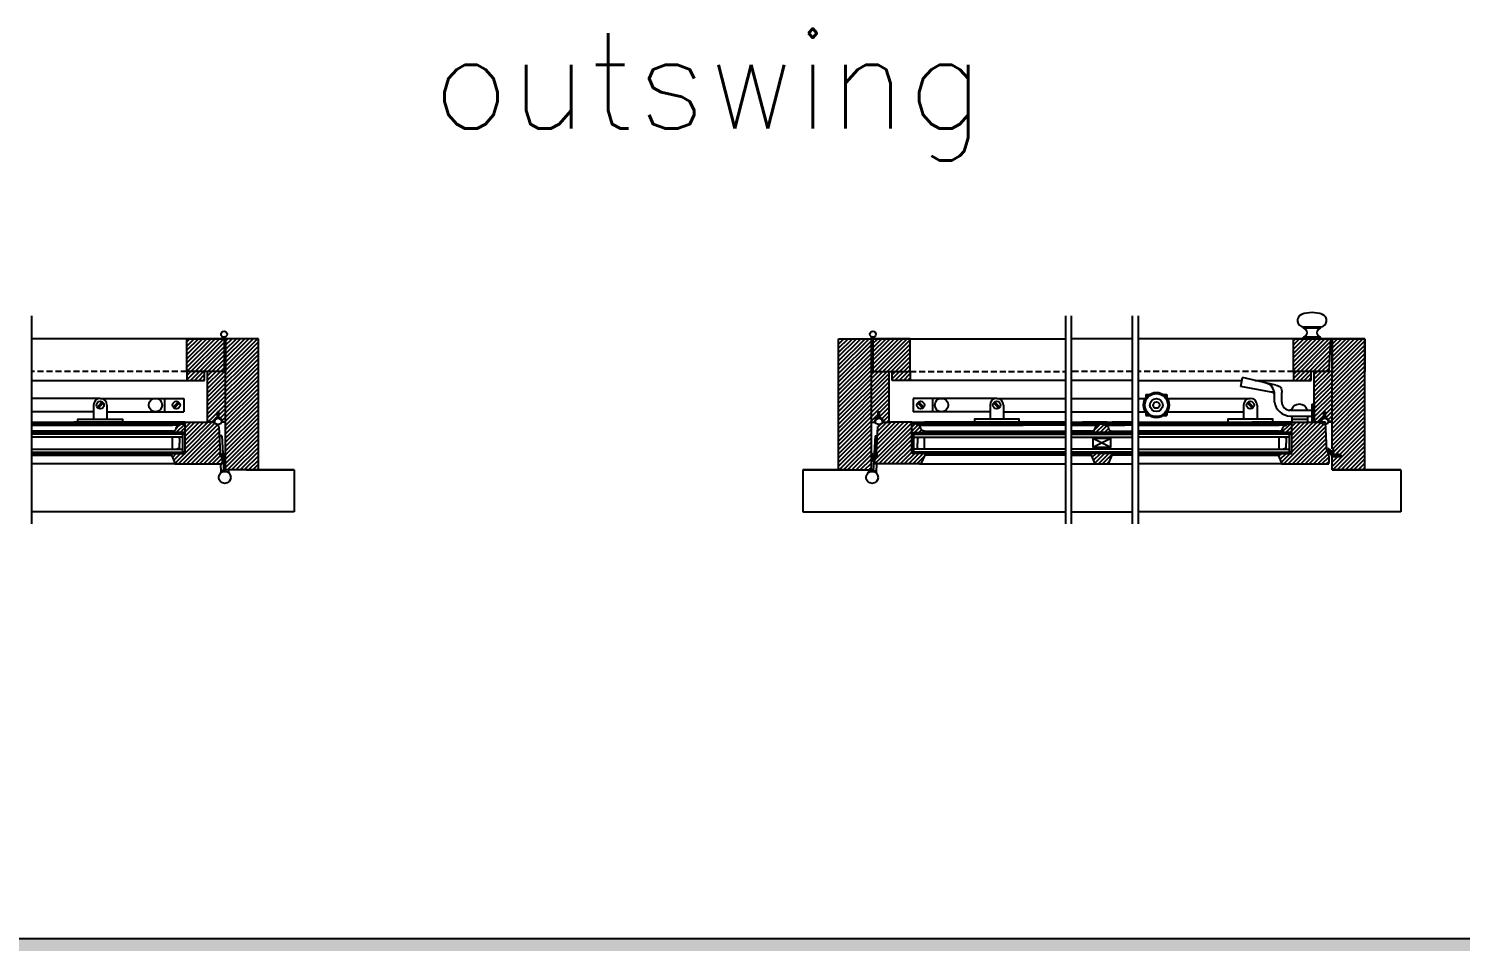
# Model space of a CAD drawing. Header units: inches. Extents: x 1985 to 11287, y 379 to 3234.
# Drawn here: x 8912.1 to 8972.1, y 1512.1 to 1550.6 of the extents above; entities that cross this region are included whole.
import ezdxf

# ---------------------------------------------------------------- set-up
doc = ezdxf.new("R2010")
doc.units = ezdxf.units.IN
doc.header["$MEASUREMENT"] = 0
doc.linetypes.add('HIDDEN', pattern=[0.375, 0.25, -0.125])
for name, color, linetype in [('detail 99', 30, 'CONTINUOUS'), ('glass 99', 6, 'CONTINUOUS'), ('glazing tape 99', 7, 'CONTINUOUS'), ('hardware 99', 94, 'CONTINUOUS'), ('hatch 99', 1, 'CONTINUOUS'), ('screen 99', 4, 'CONTINUOUS'), ('separation 99', 3, 'CONTINUOUS'), ('weatherstripping 99', 5, 'CONTINUOUS'), ('wood detail 99', 7, 'CONTINUOUS')]:
    doc.layers.add(name, color=color, linetype=linetype)
doc.styles.get("Standard").update_dxf_attribs({"font": 'txt.shx', "width": 0.8})
pattern_1 = [(45, (8568.73304, 1927.68147), (-0.088388348, 0.088388348), [])]

msp = doc.modelspace()

# ---------------------------------------------------------------- hatches: boundary and pattern name
at = {"layer": 'glazing tape 99'}
h = msp.add_hatch(color=256, dxfattribs=at)
h.paths.add_polyline_path([(8918.631905, 1533.710935), (8918.131905, 1533.710935), (8918.131905, 1533.648435), (8918.573869, 1533.648435), (8918.631905, 1533.648435)])
h.paths.add_polyline_path([(8918.605105, 1532.898435), (8918.573869, 1532.898435), (8918.105105, 1532.898435), (8918.105105, 1532.835935), (8918.605105, 1532.835935)])
h = msp.add_hatch(color=256, dxfattribs=at)
h.paths.add_polyline_path([(8949.641001, 1533.710935), (8949.141001, 1533.710935), (8949.141001, 1533.648435), (8949.199036, 1533.648435), (8949.641001, 1533.648435)])
h.paths.add_polyline_path([(8949.667801, 1532.898435), (8949.199036, 1532.898435), (8949.167801, 1532.898435), (8949.167801, 1532.835935), (8949.667801, 1532.835935)])
h = msp.add_hatch(color=256, dxfattribs=at)
h.paths.add_polyline_path([(8957.505814, 1533.710935), (8956.630814, 1533.710935), (8956.630814, 1533.648435), (8957.505814, 1533.648435)])
h.paths.add_polyline_path([(8957.505814, 1532.898435), (8956.630814, 1532.898435), (8956.630814, 1532.835935), (8957.505814, 1532.835935)])
h = msp.add_hatch(color=256, dxfattribs=at)
h.paths.add_polyline_path([(8964.995627, 1533.710935), (8964.495627, 1533.710935), (8964.495627, 1533.648435), (8964.937592, 1533.648435), (8964.995627, 1533.648435)])
h.paths.add_polyline_path([(8964.968827, 1532.898435), (8964.937592, 1532.898435), (8964.468827, 1532.898435), (8964.468827, 1532.835935), (8964.968827, 1532.835935)])
at = {"layer": 'hatch 99'}
h = msp.add_hatch(dxfattribs=at)
h.set_pattern_fill('ANSI31', color=256, style=0)
h.set_pattern_definition(pattern_1)
h.paths.add_polyline_path([(8921.731405, 1537.648435), (8920.356405, 1537.648435), (8920.356405, 1536.273435), (8920.356405, 1532.148435), (8921.731405, 1532.148435)])
h.paths.add_polyline_path([(8920.356405, 1536.273435), (8919.606405, 1536.273435), (8919.606405, 1534.148435), (8919.856405, 1534.148435, -0.365977382), (8920.012655, 1534.333313), (8920.012655, 1534.585935), (8920.075155, 1534.585935), (8920.075155, 1534.333313, -0.365977382), (8920.231405, 1534.148435), (8920.356405, 1534.148435)])
h.paths.add_polyline_path([(8920.088394, 1533.967458, 0.223314616), (8919.703395, 1534.148435), (8919.606405, 1534.148435), (8918.667619, 1534.148435), (8918.667619, 1532.835935), (8918.105105, 1532.835935), (8918.105105, 1532.773435), (8918.265819, 1532.398435), (8920.212719, 1532.398435, 0.035496617), (8920.229785, 1532.57824, 0.033177957), (8920.231164, 1532.623612), (8920.113327, 1532.80838, -0.35180203), (8920.115504, 1532.828297), (8920.127469, 1532.840263, -0.35110554), (8920.147353, 1532.842461)])
h.paths.add_polyline_path([(8918.667619, 1534.085935), (8918.444405, 1534.085935), (8918.444405, 1534.023435), (8918.431282, 1534.023435, 0.350781059), (8918.288155, 1533.898435, -0.375199902), (8918.131905, 1533.773435), (8918.131905, 1533.710935), (8918.667619, 1533.710935)], flags=17)
h = msp.add_hatch(dxfattribs=at)
h.set_pattern_fill('ANSI31', color=256, style=0)
h.set_pattern_definition(pattern_1)
h.paths.add_polyline_path([(8920.293905, 1537.648435), (8919.731405, 1537.648435), (8918.731405, 1537.648435), (8918.731405, 1536.273435), (8919.606405, 1536.273435), (8920.293905, 1536.273435)])
h.paths.add_polyline_path([(8919.481405, 1536.273435), (8918.731405, 1536.273435), (8918.731405, 1535.898435), (8919.481405, 1535.898435)])
h = msp.add_hatch(dxfattribs=at)
h.set_pattern_fill('ANSI31', color=256, style=0)
h.set_pattern_definition(pattern_1)
h.paths.add_polyline_path([(8947.416501, 1537.648435), (8946.041501, 1537.648435), (8946.041501, 1532.148435), (8947.416501, 1532.148435)])
h.paths.add_polyline_path([(8948.166501, 1536.273435), (8947.416501, 1536.273435), (8947.416501, 1534.148435), (8947.541501, 1534.148435, -0.365977382), (8947.697751, 1534.333313), (8947.697751, 1534.585935), (8947.760251, 1534.585935), (8947.760251, 1534.333313, -0.365977382), (8947.916501, 1534.148435), (8948.166501, 1534.148435)])
h.paths.add_polyline_path([(8949.105286, 1534.148435), (8948.166501, 1534.148435), (8948.06951, 1534.148435, 0.223314616), (8947.684511, 1533.967458), (8947.625552, 1532.842461, -0.35110554), (8947.645436, 1532.840263), (8947.657401, 1532.828297, -0.35180203), (8947.659578, 1532.80838), (8947.541741, 1532.623612, 0.033177957), (8947.54312, 1532.57824, 0.035496617), (8947.560186, 1532.398435), (8949.507086, 1532.398435), (8949.667801, 1532.773435), (8949.667801, 1532.835935), (8949.105286, 1532.835935)])
h.paths.add_polyline_path([(8949.484751, 1533.898435, 0.350781059), (8949.341623, 1534.023435), (8949.328501, 1534.023435), (8949.328501, 1534.085935), (8949.105286, 1534.085935), (8949.105286, 1533.710935), (8949.641001, 1533.710935), (8949.641001, 1533.773435, -0.375199902)], flags=17)
h = msp.add_hatch(dxfattribs=at)
h.set_pattern_fill('ANSI31', color=256, style=0)
h.set_pattern_definition(pattern_1)
h.paths.add_polyline_path([(8949.041501, 1536.273435), (8948.291501, 1536.273435), (8948.291501, 1535.898435), (8949.041501, 1535.898435)])
h.paths.add_polyline_path([(8949.041501, 1537.648435), (8947.479001, 1537.648435), (8947.479001, 1536.273435), (8948.166501, 1536.273435), (8949.041501, 1536.273435)])
h = msp.add_hatch(dxfattribs=at)
h.set_pattern_fill('ANSI31', color=256, style=0)
h.set_pattern_definition(pattern_1)
h.paths.add_polyline_path([(8966.65764, 1537.648435), (8965.095127, 1537.648435), (8965.095127, 1536.273435), (8966.58558, 1536.273435)])
h.paths.add_polyline_path([(8965.845127, 1536.273435), (8965.095127, 1536.273435), (8965.095127, 1535.898435), (8965.845127, 1535.898435)])
h = msp.add_hatch(dxfattribs=at)
h.set_pattern_fill('ANSI31', color=256, style=0)
h.set_pattern_definition(pattern_1)
h.paths.add_polyline_path([(8968.095127, 1537.648435), (8966.720127, 1537.648435), (8966.720127, 1533.030935), (8966.782627, 1533.030935), (8966.782627, 1532.780935), (8967.095127, 1532.780935), (8967.095127, 1532.710935), (8966.720127, 1532.710935), (8966.720127, 1532.148435), (8968.095127, 1532.148435)])
h = msp.add_hatch(dxfattribs=at)
h.set_pattern_fill('ANSI31', color=256, style=0)
h.set_pattern_definition(pattern_1)
h.paths.add_polyline_path([(8966.720127, 1536.273435), (8965.970127, 1536.273435), (8965.970127, 1534.148435), (8966.220127, 1534.148435, -0.365977382), (8966.376377, 1534.333313), (8966.376377, 1534.585935), (8966.438877, 1534.585935), (8966.438877, 1534.333313, -0.365977382), (8966.595127, 1534.148435), (8966.720127, 1534.148435)])
h.paths.add_polyline_path([(8966.446593, 1534.070878, -0.171283371), (8966.282963, 1534.101123, -0.239084783), (8966.252007, 1534.148435), (8965.970127, 1534.148435), (8965.031342, 1534.148435), (8965.031342, 1532.835935), (8964.468827, 1532.835935), (8964.468827, 1532.773435), (8964.629542, 1532.398435), (8964.709899, 1532.398435), (8966.576442, 1532.398435, 0.035496617), (8966.593508, 1532.57824, 0.147501808), (8966.504082, 1532.973906)])
h.paths.add_polyline_path([(8965.031342, 1534.085935), (8964.808127, 1534.085935), (8964.808127, 1534.023435), (8964.795005, 1534.023435, 0.350781059), (8964.651877, 1533.898435, -0.375199902), (8964.495627, 1533.773435), (8964.495627, 1533.710935), (8965.031342, 1533.710935)], flags=17)
h = msp.add_hatch(dxfattribs=at)
h.set_pattern_fill('ANSI31', color=256, style=0)
h.set_pattern_definition(pattern_1)
h.paths.add_polyline_path([(8957.349564, 1533.898435, 0.350781059), (8957.206436, 1534.023435), (8957.193314, 1534.023435), (8957.193314, 1534.085935), (8956.943314, 1534.085935), (8956.943314, 1534.023435), (8956.930192, 1534.023435, 0.350781059), (8956.787064, 1533.898435, -0.375199902), (8956.630814, 1533.773435), (8956.630814, 1533.710935), (8956.755814, 1533.710935), (8957.505814, 1533.710935), (8957.505814, 1533.773435, -0.375199902)])
h.paths.add_polyline_path([(8957.505814, 1532.773435), (8957.505814, 1532.835935), (8956.630814, 1532.835935), (8956.630814, 1532.773435), (8956.791528, 1532.398435), (8957.3451, 1532.398435)])
at = {"layer": 'separation 99'}
msp.add_hatch(color=256, dxfattribs=at).paths.add_polyline_path([(8870.077342, 1512.489951), (8870.077342, 1512.239951), (8870.077342, 1511.989951), (9066.39145, 1511.989951), (9066.39145, 1512.489951)])
at = {"layer": 'weatherstripping 99'}
h = msp.add_hatch(dxfattribs=at)
h.set_pattern_fill('HONEY', color=256, scale=0.25, style=0)
h.set_pattern_definition([(180, (9238.208336, 1865.795656), (-0.046875, 0.0270632937), [0.03125, -0.0625]), (60, (9238.208336, 1865.795656), (0.0468749999, 0.027063294), [0.03125, -0.0625]), (120, (9238.208336, 1865.795656), (-1e-10, 0.0541265877), [-0.0625, 0.03125])])
h.paths.add_polyline_path([(8920.113327, 1532.80838, -0.35180203), (8920.115504, 1532.828297), (8920.127469, 1532.840263, -0.377155593), (8920.148558, 1532.841616), (8920.312517, 1532.715091, 0.622790253), (8920.325405, 1532.721424), (8920.325405, 1532.836949, -0.414213562), (8920.333405, 1532.844949), (8920.348405, 1532.844949, -0.414213562), (8920.356405, 1532.836949), (8920.356405, 1532.533212, -0.414213562), (8920.348405, 1532.525212), (8920.302692, 1532.525212, -0.256161577), (8920.289202, 1532.532609)])
h = msp.add_hatch(dxfattribs=at)
h.set_pattern_fill('HONEY', color=256, scale=0.25, style=0)
h.set_pattern_definition([(0, (8629.56457, 1865.795656), (0.046875, 0.0270632937), [0.03125, -0.0625]), (120, (8629.56457, 1865.795656), (-0.0468749999, 0.027063294), [0.03125, -0.0625]), (60, (8629.56457, 1865.795656), (1e-10, 0.0541265877), [-0.0625, 0.03125])])
h.paths.add_polyline_path([(8947.659578, 1532.80838, 0.35180203), (8947.657401, 1532.828297), (8947.645436, 1532.840263, 0.377155593), (8947.624347, 1532.841616), (8947.460388, 1532.715091, -0.622790253), (8947.447501, 1532.721424), (8947.447501, 1532.836949, 0.414213562), (8947.439501, 1532.844949), (8947.424501, 1532.844949, 0.414213562), (8947.416501, 1532.836949), (8947.416501, 1532.533212, 0.414213562), (8947.424501, 1532.525212), (8947.470213, 1532.525212, 0.256161577), (8947.483703, 1532.532609)])
h = msp.add_hatch(dxfattribs=at)
h.set_pattern_fill('HONEY', color=256, scale=0.25, style=0)
h.set_pattern_definition([(7e-15, (8546.005678, 1273.22959), (0.046875, 0.0270632938), [0.03125, -0.0625]), (120, (8546.005678, 1273.22959), (-0.0468749999, 0.027063294), [0.03125, -0.0625]), (60, (8546.005678, 1273.22959), (1e-10, 0.0541265877), [-0.0625, 0.03125])])
h.paths.add_polyline_path([(8966.776402, 1532.871739, -0.232445164), (8966.782627, 1532.859072), (8966.782627, 1532.789435, 0.414213562), (8966.798627, 1532.773435), (8966.915627, 1532.773435), (8966.988671, 1532.804935), (8967.029749, 1532.746061, -0.153488459), (8967.032627, 1532.736905), (8967.032627, 1532.726935, -0.414213562), (8967.016627, 1532.710935), (8966.7289, 1532.710935, -0.256161577), (8966.71541, 1532.718332), (8966.539536, 1532.994103, -0.35180203), (8966.541712, 1533.01402), (8966.553678, 1533.025986, -0.377155593), (8966.574767, 1533.027339)])

# ---------------------------------------------------------------- linework, layer by layer
at = {"layer": 'glass 99', "color": 6}
for p, q in [((8918.573869, 1533.648435), (8912.231448, 1533.648435)), ((8918.573869, 1533.523435), (8912.231448, 1533.523435)), ((8918.131905, 1533.023435), (8918.131905, 1533.523435)), ((8918.431999, 1533.493444), (8918.324216, 1533.523435)), ((8918.431999, 1533.493444), (8918.431999, 1533.273435)), ((8918.431999, 1533.053427), (8918.431999, 1533.273435)), ((8918.573869, 1532.898435), (8918.573869, 1533.648435)), ((8949.199036, 1533.648435), (8955.541457, 1533.648435)), ((8949.199036, 1532.898435), (8949.199036, 1533.648435)), ((8949.199036, 1533.523435), (8955.541457, 1533.523435)), ((8949.340906, 1533.493444), (8949.448689, 1533.523435)), ((8949.340906, 1533.493444), (8949.340906, 1533.273435)), ((8949.340906, 1533.053427), (8949.340906, 1533.273435)), ((8949.641001, 1533.023435), (8949.641001, 1533.523435)), ((8955.791457, 1533.648435), (8958.345171, 1533.648435)), ((8955.791457, 1533.523435), (8958.345171, 1533.523435)), ((8957.443314, 1533.460935), (8956.693314, 1533.085935)), ((8957.443314, 1533.085935), (8956.693314, 1533.460935)), ((8957.443314, 1533.460935), (8956.693314, 1533.460935)), ((8956.693314, 1533.460935), (8956.693314, 1533.085935)), ((8957.443314, 1533.085935), (8957.443314, 1533.460935)), ((8964.937592, 1533.648435), (8958.595171, 1533.648435)), ((8964.937592, 1533.523435), (8958.595171, 1533.523435)), ((8964.495627, 1533.023435), (8964.495627, 1533.523435)), ((8964.795722, 1533.493444), (8964.687939, 1533.523435)), ((8964.795722, 1533.493444), (8964.795722, 1533.273435)), ((8964.795722, 1533.053427), (8964.795722, 1533.273435)), ((8964.937592, 1532.898435), (8964.937592, 1533.648435)), ((8912.231448, 1533.023435), (8918.573869, 1533.023435)), ((8912.231448, 1532.898435), (8918.573869, 1532.898435)), ((8918.431999, 1533.053427), (8918.324216, 1533.023435)), ((8955.541457, 1533.023435), (8949.199036, 1533.023435)), ((8955.541457, 1532.898435), (8949.199036, 1532.898435)), ((8949.340906, 1533.053427), (8949.448689, 1533.023435)), ((8958.345171, 1533.023435), (8955.791457, 1533.023435)), ((8958.345171, 1532.898435), (8955.791457, 1532.898435)), ((8957.443314, 1533.085935), (8956.693314, 1533.085935)), ((8958.595171, 1533.023435), (8964.937592, 1533.023435)), ((8958.595171, 1532.898435), (8964.937592, 1532.898435)), ((8964.795722, 1533.053427), (8964.687939, 1533.023435))]:
    msp.add_line(p, q, dxfattribs=at)
at = {"layer": 'hardware 99', "color": 94}
for p, q in [((8965.517034, 1538.148435), (8966.235734, 1538.148435)), ((8965.517034, 1538.085935), (8965.517034, 1538.148435)), ((8966.235734, 1538.085935), (8965.517034, 1538.085935)), ((8966.235734, 1538.085935), (8966.235734, 1538.148435)), ((8920.231405, 1537.648435), (8920.231405, 1537.727286)), ((8920.293905, 1537.648435), (8920.293905, 1537.710592)), ((8920.356405, 1537.648435), (8920.293905, 1537.648435)), ((8920.356405, 1537.648435), (8920.356405, 1537.727286)), ((8947.416501, 1537.648435), (8947.416501, 1537.727286)), ((8947.416501, 1537.648435), (8947.479001, 1537.648435)), ((8947.479001, 1537.648435), (8947.479001, 1537.710592)), ((8947.541501, 1537.648435), (8947.541501, 1537.727286)), ((8966.235734, 1537.710935), (8965.517034, 1537.710935)), ((8965.517034, 1537.648435), (8965.517034, 1537.710935)), ((8966.235734, 1537.648435), (8966.235734, 1537.710935)), ((8920.356405, 1536.960935), (8920.293905, 1536.960935)), ((8947.416501, 1536.960935), (8947.479001, 1536.960935)), ((8962.889537, 1535.648435), (8962.957143, 1536.017291)), ((8964.168966, 1535.413933), (8962.889537, 1535.648435)), ((8964.366198, 1535.699457), (8962.957143, 1536.017291)), ((8915.106405, 1535.148435), (8912.231448, 1535.148435)), ((8915.106405, 1535.148435), (8918.606405, 1535.148435)), ((8917.793905, 1535.148435), (8917.793905, 1534.585935)), ((8918.606405, 1535.148435), (8918.606405, 1534.585935)), ((8952.666501, 1535.148435), (8949.166501, 1535.148435)), ((8949.166501, 1535.148435), (8949.166501, 1534.585935)), ((8949.979001, 1535.148435), (8949.979001, 1534.585935)), ((8952.666501, 1535.148435), (8955.541457, 1535.148435)), ((8955.791457, 1535.148435), (8958.345171, 1535.148435)), ((8958.595171, 1535.148435), (8958.903307, 1535.148435)), ((8958.916501, 1535.304685), (8959.052636, 1535.304685)), ((8958.916501, 1535.304685), (8958.916501, 1535.16855)), ((8959.655365, 1535.304685), (8959.791501, 1535.304685)), ((8959.791501, 1535.304685), (8959.791501, 1535.16855)), ((8959.804694, 1535.148435), (8963.291501, 1535.148435)), ((8964.298592, 1534.992185), (8964.298592, 1535.390174)), ((8964.609715, 1534.992185), (8964.609715, 1535.390174)), ((8914.825155, 1534.585935), (8912.231448, 1534.585935)), ((8914.825155, 1534.867185), (8914.825155, 1534.273435)), ((8915.192561, 1534.997536), (8914.976054, 1534.781029)), ((8915.236755, 1534.953342), (8915.020248, 1534.736835)), ((8915.387655, 1534.867185), (8915.387655, 1534.273435)), ((8915.387655, 1534.585935), (8918.606405, 1534.585935)), ((8918.380061, 1534.997536), (8918.163554, 1534.781029)), ((8918.424255, 1534.953342), (8918.207748, 1534.736835)), ((8952.385251, 1534.585935), (8949.166501, 1534.585935)), ((8949.34865, 1534.953342), (8949.565157, 1534.736835)), ((8949.392844, 1534.997536), (8949.609351, 1534.781029)), ((8952.385251, 1534.867185), (8952.385251, 1534.273435)), ((8952.53615, 1534.953342), (8952.752657, 1534.736835)), ((8952.580344, 1534.997536), (8952.796851, 1534.781029)), ((8952.947751, 1534.867185), (8952.947751, 1534.273435)), ((8952.947751, 1534.585935), (8955.541457, 1534.585935)), ((8955.791457, 1534.585935), (8958.345171, 1534.585935)), ((8958.595171, 1534.585935), (8958.903307, 1534.585935)), ((8958.916501, 1534.565821), (8958.916501, 1534.429685)), ((8958.916501, 1534.429685), (8959.052636, 1534.429685)), ((8959.655365, 1534.429685), (8959.791501, 1534.429685)), ((8959.791501, 1534.565821), (8959.791501, 1534.429685)), ((8959.804694, 1534.585935), (8963.010251, 1534.585935)), ((8963.010251, 1534.867185), (8963.010251, 1534.273435)), ((8963.16115, 1534.953342), (8963.377657, 1534.736835)), ((8963.205344, 1534.997536), (8963.421851, 1534.781029)), ((8963.572751, 1534.867185), (8963.572751, 1534.273435)), ((8964.970092, 1534.648435), (8964.953465, 1534.648435)), ((8964.970092, 1534.648435), (8965.870127, 1534.648435)), ((8965.870127, 1534.898435), (8965.970127, 1534.898435)), ((8965.870127, 1534.898435), (8965.870127, 1534.148435)), ((8965.970127, 1534.898435), (8965.970127, 1534.148435)), ((8964.970092, 1534.398435), (8965.870127, 1534.398435)), ((8965.031171, 1534.398435), (8965.031342, 1534.148435)), ((8965.031256, 1534.273435), (8965.688842, 1534.273435)), ((8965.031342, 1534.148435), (8965.688842, 1534.148435)), ((8965.688842, 1534.398435), (8965.688842, 1534.148435)), ((8965.870127, 1534.148435), (8965.970127, 1534.148435)), ((8920.202462, 1533.579944), (8920.10896, 1533.575043)), ((8920.202462, 1533.579944), (8920.280966, 1532.081999)), ((8947.570443, 1533.579944), (8947.491939, 1532.081999)), ((8947.570443, 1533.579944), (8947.663945, 1533.575043)), ((8920.139211, 1532.398435), (8920.157439, 1532.050622)), ((8920.277674, 1532.144807), (8920.154955, 1532.09802)), ((8920.356405, 1532.148435), (8920.356405, 1532.083975)), ((8920.481405, 1532.148435), (8920.481405, 1532.059105)), ((8947.291501, 1532.148435), (8947.291501, 1532.059105)), ((8947.416501, 1532.148435), (8947.416501, 1532.083975)), ((8947.495231, 1532.144807), (8947.61795, 1532.09802)), ((8947.633694, 1532.398435), (8947.615466, 1532.050622))]:
    msp.add_line(p, q, dxfattribs=at)
for points in [[(8916.043905, 1534.273435), (8916.043905, 1534.273435), (8916.043905, 1534.148435), (8914.168905, 1534.148435), (8914.168905, 1534.273435), (8916.043905, 1534.273435)], [(8951.729001, 1534.273435), (8951.729001, 1534.273435), (8951.729001, 1534.148435), (8953.604001, 1534.148435), (8953.604001, 1534.273435), (8951.729001, 1534.273435)]]:
    msp.add_lwpolyline(points, dxfattribs=at)
msp.add_lwpolyline([(8962.354001, 1534.148435), (8964.229001, 1534.148435), (8964.229001, 1534.273435), (8962.354001, 1534.273435)], close=True, dxfattribs=at)
for centre, radius in [((8920.293905, 1537.835935), 0.125344), ((8947.479001, 1537.835935), 0.125344), ((8917.418905, 1534.867185), 0.28125), ((8950.354001, 1534.867185), 0.28125), ((8959.354001, 1534.867185), 0.53125), ((8959.354001, 1534.867185), 0.5), ((8959.354001, 1534.867185), 0.484375), ((8959.354001, 1534.867185), 0.272431), ((8915.106405, 1534.867185), 0.15625), ((8918.293905, 1534.867185), 0.15625), ((8949.479001, 1534.867185), 0.15625), ((8952.666501, 1534.867185), 0.15625), ((8959.354001, 1534.867185), 0.136216), ((8963.291501, 1534.867185), 0.15625), ((8920.325155, 1531.835935), 0.25), ((8947.447751, 1531.835935), 0.25)]:
    msp.add_circle(centre, radius, dxfattribs=at)
for centre, radius, start, end in [((8965.876383, 1537.421123), 1.321014, 70.73395118, 109.2685604), ((8965.482659, 1537.898435), 0.190625, 280.38885782, 79.61114218), ((8966.270109, 1537.898435), 0.190625, 100.38885782, 259.61114218), ((8915.106405, 1534.867185), 0.28125, 0, 180), ((8952.666501, 1534.867185), 0.28125, 0, 180), ((8963.291501, 1534.867185), 0.28125, 0, 180), ((8964.998779, 1535.10747), 0.709615, 189.34978414, 267.68305882), ((8964.953465, 1534.992185), 0.34375, 180, 270), ((8965.345092, 1534.537107), 0.361328, 17.94525323, 162.05474677), ((8920.095024, 1532.047351), 0.0625, 317.427004, 3), ((8920.543905, 1532.059105), 0.0625, 180, 225.572996), ((8947.229001, 1532.059105), 0.0625, 314.427004, 0), ((8947.677881, 1532.047351), 0.0625, 177, 222.572996)]:
    msp.add_arc(centre, radius, start, end, dxfattribs=at)
for centre, start_param, end_param in [((8965.517034, 1538.414685), 0.311326957, 3.141592654), ((8966.235734, 1538.414685), 3.141592654, 5.972092722)]:
    msp.add_ellipse(centre, major_axis=(0, 0.26625), ratio=0.938967136, start_param=start_param, end_param=end_param, dxfattribs=at)
for points in [[(8964.298592, 1535.390174), (8964.167057, 1535.681013), (8963.862724, 1535.813023)], [(8964.366198, 1535.699457), (8964.565657, 1535.604673), (8964.609715, 1535.390174)], [(8964.298592, 1535.280969), (8964.257912, 1535.377595), (8964.168966, 1535.413933)]]:
    msp.add_spline(points, degree=3, dxfattribs=at)
at = {"layer": 'screen 99', "color": 4, "linetype": 'HIDDEN'}
for p, q in [((8918.731405, 1536.273435), (8912.231448, 1536.273435)), ((8949.041501, 1536.273435), (8955.541457, 1536.273435)), ((8958.345171, 1536.273435), (8955.791457, 1536.273435)), ((8965.095127, 1536.273435), (8958.595171, 1536.273435))]:
    msp.add_line(p, q, dxfattribs=at)
at = {"layer": 'separation 99'}
msp.add_line((9066.39145, 1512.489951), (8870.077342, 1512.489951), dxfattribs=at)
at = {"layer": 'weatherstripping 99'}
for p, q in [((8920.043905, 1534.585935), (8920.043905, 1534.304685)), ((8947.729001, 1534.585935), (8947.729001, 1534.304685)), ((8966.407627, 1534.585935), (8966.407627, 1534.304685)), ((8920.113327, 1532.80838), (8920.289202, 1532.532609)), ((8920.115504, 1532.828297), (8920.127469, 1532.840263)), ((8920.312517, 1532.715091), (8920.148558, 1532.841616)), ((8920.325405, 1532.836949), (8920.325405, 1532.721424)), ((8920.348405, 1532.844949), (8920.333405, 1532.844949)), ((8920.356405, 1532.533212), (8920.356405, 1532.836949)), ((8947.416501, 1532.533212), (8947.416501, 1532.836949)), ((8947.424501, 1532.844949), (8947.439501, 1532.844949)), ((8947.447501, 1532.836949), (8947.447501, 1532.721424)), ((8947.460388, 1532.715091), (8947.624347, 1532.841616)), ((8947.659578, 1532.80838), (8947.483703, 1532.532609)), ((8947.657401, 1532.828297), (8947.645436, 1532.840263)), ((8966.539536, 1532.994103), (8966.71541, 1532.718332)), ((8966.541712, 1533.01402), (8966.553678, 1533.025986)), ((8966.776402, 1532.871739), (8966.574767, 1533.027339)), ((8967.016627, 1532.710935), (8966.7289, 1532.710935)), ((8966.782627, 1532.859072), (8966.782627, 1532.789435)), ((8966.915627, 1532.773435), (8966.798627, 1532.773435)), ((8966.988671, 1532.804935), (8966.915627, 1532.773435)), ((8967.029749, 1532.746061), (8966.988671, 1532.804935)), ((8967.032627, 1532.726935), (8967.032627, 1532.736905)), ((8920.302692, 1532.525212), (8920.348405, 1532.525212)), ((8947.470213, 1532.525212), (8947.424501, 1532.525212))]:
    msp.add_line(p, q, dxfattribs=at)
for centre, radius, start, end in [((8919.950406, 1534.155298), 0.0625, 175.80195244, 240.08871422), ((8920.043905, 1534.148435), 0.15625, 4.19804756, 175.80195244), ((8920.043905, 1534.317823), 0.25, 240.08871422, 299.91128578), ((8920.137403, 1534.155298), 0.0625, 299.91128578, 4.19804756), ((8947.635502, 1534.155298), 0.0625, 175.80195244, 240.08871422), ((8947.729001, 1534.148435), 0.15625, 4.19804756, 175.80195244), ((8947.729001, 1534.317823), 0.25, 240.08871422, 299.91128578), ((8947.822499, 1534.155298), 0.0625, 299.91128578, 4.19804756), ((8966.314129, 1534.155298), 0.0625, 175.80195244, 240.08871422), ((8966.407627, 1534.148435), 0.15625, 4.19804756, 175.80195244), ((8966.407627, 1534.317823), 0.25, 240.08871422, 299.91128578), ((8966.501126, 1534.155298), 0.0625, 299.91128578, 4.19804756), ((8920.126817, 1532.816983), 0.016, 135, 212.52790205), ((8920.138783, 1532.828949), 0.016, 52.34300812, 135), ((8920.317405, 1532.721424), 0.008, 232.34300812, 0), ((8920.333405, 1532.836949), 0.008, 90, 180), ((8920.348405, 1532.836949), 0.008, 0, 90), ((8947.424501, 1532.836949), 0.008, 90, 180), ((8947.439501, 1532.836949), 0.008, 0, 90), ((8947.455501, 1532.721424), 0.008, 180, 307.65699188), ((8947.634122, 1532.828949), 0.016, 45, 127.65699188), ((8947.646088, 1532.816983), 0.016, 327.47209795, 45), ((8966.553026, 1533.002707), 0.016, 135, 212.52790205), ((8966.564992, 1533.014672), 0.016, 52.34300812, 135), ((8966.7289, 1532.726935), 0.016, 212.52790205, 270), ((8966.766627, 1532.859072), 0.016, 0, 52.34300812), ((8966.798627, 1532.789435), 0.016, 180, 270), ((8967.016627, 1532.726935), 0.016, 270, 0), ((8967.016627, 1532.736905), 0.016, 0, 34.90456249), ((8920.302692, 1532.541212), 0.016, 212.52790205, 270), ((8920.348405, 1532.533212), 0.008, 270, 0), ((8947.424501, 1532.533212), 0.008, 180, 270), ((8947.470213, 1532.541212), 0.016, 270, 327.47209795)]:
    msp.add_arc(centre, radius, start, end, dxfattribs=at)
at = {"layer": 'wood detail 99'}
for p, q in [((8912.231448, 1538.607104), (8912.231448, 1529.886206)), ((8912.231448, 1538.607104), (8912.231448, 1529.886206)), ((8955.541457, 1538.607104), (8955.541457, 1529.886206)), ((8955.791457, 1538.607104), (8955.791457, 1529.886206)), ((8958.345171, 1538.607104), (8958.345171, 1529.886206)), ((8958.595171, 1538.607104), (8958.595171, 1529.886206)), ((8920.293905, 1537.648435), (8912.231448, 1537.648435)), ((8920.293905, 1537.648435), (8912.231448, 1537.648435)), ((8918.731405, 1537.648435), (8912.231448, 1537.648435)), ((8920.293905, 1537.648435), (8912.231448, 1537.648435)), ((8918.731405, 1537.648435), (8920.293905, 1537.648435)), ((8918.731405, 1536.273435), (8918.731405, 1537.648435)), ((8919.731405, 1537.648435), (8920.293905, 1537.648435)), ((8920.293905, 1537.648435), (8920.293905, 1536.273435)), ((8920.356405, 1532.148435), (8920.356405, 1537.648435)), ((8921.731405, 1537.648435), (8920.356405, 1537.648435)), ((8920.356405, 1537.648435), (8920.356405, 1536.273435)), ((8921.731405, 1532.148435), (8921.731405, 1537.648435)), ((8946.041501, 1532.148435), (8946.041501, 1537.648435)), ((8946.041501, 1537.648435), (8947.416501, 1537.648435)), ((8947.416501, 1537.648435), (8947.416501, 1536.273435)), ((8947.416501, 1532.148435), (8947.416501, 1537.648435)), ((8948.041501, 1537.648435), (8947.479001, 1537.648435)), ((8949.041501, 1537.648435), (8947.479001, 1537.648435)), ((8947.479001, 1537.648435), (8955.541457, 1537.648435)), ((8947.479001, 1537.648435), (8955.541457, 1537.648435)), ((8947.479001, 1537.648435), (8955.541457, 1537.648435)), ((8947.479001, 1537.648435), (8947.479001, 1536.273435)), ((8949.041501, 1537.648435), (8955.541457, 1537.648435)), ((8949.041501, 1536.273435), (8949.041501, 1537.648435)), ((8958.345171, 1537.648435), (8955.791457, 1537.648435)), ((8965.095127, 1537.648435), (8958.595171, 1537.648435)), ((8966.720127, 1537.648435), (8958.595171, 1537.648435)), ((8966.720127, 1537.648435), (8958.595171, 1537.648435)), ((8966.720127, 1537.648435), (8958.595171, 1537.648435)), ((8966.720127, 1537.648435), (8958.595171, 1537.648435)), ((8965.095127, 1537.648435), (8966.720127, 1537.648435)), ((8965.095127, 1536.273435), (8965.095127, 1537.648435)), ((8966.095127, 1537.648435), (8966.720127, 1537.648435)), ((8966.65764, 1537.648435), (8966.58558, 1536.273435)), ((8966.720127, 1537.648435), (8968.095127, 1537.648435)), ((8968.095127, 1537.648435), (8966.720127, 1537.648435)), ((8966.720127, 1537.648435), (8966.720127, 1536.273435)), ((8966.720127, 1533.030935), (8966.720127, 1537.648435)), ((8968.095127, 1532.148435), (8968.095127, 1537.648435)), ((8968.095127, 1537.648435), (8968.095127, 1536.273435)), ((8968.095127, 1532.593485), (8968.095127, 1537.648435)), ((8919.606405, 1536.273435), (8918.731405, 1536.273435)), ((8918.731405, 1536.273435), (8918.731405, 1535.898435)), ((8919.481405, 1535.898435), (8919.481405, 1536.273435)), ((8920.356405, 1536.273435), (8919.606405, 1536.273435)), ((8919.606405, 1534.148435), (8919.606405, 1536.273435)), ((8920.356405, 1536.273435), (8919.606405, 1536.273435)), ((8920.356405, 1536.273435), (8919.606405, 1536.273435)), ((8947.416501, 1536.273435), (8948.166501, 1536.273435)), ((8947.416501, 1536.273435), (8948.166501, 1536.273435)), ((8947.416501, 1536.273435), (8948.166501, 1536.273435)), ((8948.166501, 1534.148435), (8948.166501, 1536.273435)), ((8948.166501, 1536.273435), (8949.041501, 1536.273435)), ((8948.291501, 1535.898435), (8948.291501, 1536.273435)), ((8949.041501, 1536.273435), (8949.041501, 1535.898435)), ((8965.095127, 1536.273435), (8965.095127, 1535.898435)), ((8966.720127, 1536.273435), (8965.095127, 1536.273435)), ((8965.845127, 1535.898435), (8965.845127, 1536.273435)), ((8966.720127, 1536.273435), (8965.970127, 1536.273435)), ((8966.720127, 1536.273435), (8965.970127, 1536.273435)), ((8965.970127, 1534.148435), (8965.970127, 1536.273435)), ((8966.720127, 1536.273435), (8965.970127, 1536.273435)), ((8912.231448, 1535.898435), (8919.481405, 1535.898435)), ((8955.541457, 1535.898435), (8948.291501, 1535.898435)), ((8958.345171, 1535.898435), (8955.791457, 1535.898435)), ((8958.595171, 1535.898435), (8962.935358, 1535.898435)), ((8963.484065, 1535.898435), (8965.845127, 1535.898435)), ((8912.231448, 1534.148435), (8918.131905, 1534.148435)), ((8912.231448, 1534.085935), (8918.131905, 1534.085935)), ((8912.231448, 1534.023435), (8918.131905, 1534.023435)), ((8918.667619, 1534.148435), (8913.999286, 1534.148435)), ((8918.444405, 1534.085935), (8913.999286, 1534.085935)), ((8918.444405, 1534.023435), (8913.999286, 1534.023435)), ((8918.667619, 1534.148435), (8919.606405, 1534.148435)), ((8918.667619, 1532.835935), (8918.667619, 1534.148435)), ((8919.856405, 1534.148435), (8919.606405, 1534.148435)), ((8920.147714, 1532.835582), (8920.088394, 1533.967458)), ((8920.356405, 1534.148435), (8920.231405, 1534.148435)), ((8947.416501, 1534.148435), (8947.541501, 1534.148435)), ((8947.625191, 1532.835582), (8947.684511, 1533.967458)), ((8947.916501, 1534.148435), (8948.166501, 1534.148435)), ((8949.105286, 1534.148435), (8948.166501, 1534.148435)), ((8949.105286, 1534.148435), (8953.773619, 1534.148435)), ((8949.105286, 1532.835935), (8949.105286, 1534.148435)), ((8949.328501, 1534.085935), (8953.773619, 1534.085935)), ((8949.328501, 1534.023435), (8953.773619, 1534.023435)), ((8955.541457, 1534.148435), (8949.641001, 1534.148435)), ((8955.541457, 1534.085935), (8949.641001, 1534.085935)), ((8955.541457, 1534.023435), (8949.641001, 1534.023435)), ((8955.791457, 1534.148435), (8956.755814, 1534.148435)), ((8955.791457, 1534.085935), (8956.755814, 1534.085935)), ((8955.791457, 1534.023435), (8956.755814, 1534.023435)), ((8957.291528, 1534.148435), (8956.255396, 1534.148435)), ((8957.068314, 1534.085935), (8956.255396, 1534.085935)), ((8956.943314, 1534.023435), (8956.255396, 1534.023435)), ((8956.259457, 1534.023435), (8956.943314, 1534.023435)), ((8956.9701, 1534.148435), (8958.032632, 1534.148435)), ((8957.193314, 1534.085935), (8958.032632, 1534.085935)), ((8957.193314, 1534.023435), (8958.032632, 1534.023435)), ((8958.345171, 1534.148435), (8957.505814, 1534.148435)), ((8958.345171, 1534.085935), (8957.505814, 1534.085935)), ((8958.345171, 1534.023435), (8957.505814, 1534.023435)), ((8958.595171, 1534.148435), (8964.495627, 1534.148435)), ((8958.595171, 1534.085935), (8964.495627, 1534.085935)), ((8958.595171, 1534.023435), (8964.495627, 1534.023435)), ((8965.031342, 1534.148435), (8963.363009, 1534.148435)), ((8964.808127, 1534.085935), (8963.363009, 1534.085935)), ((8964.808127, 1534.023435), (8963.363009, 1534.023435)), ((8965.031342, 1532.835935), (8965.031342, 1534.148435)), ((8965.031342, 1534.148435), (8966.282627, 1534.148435)), ((8966.442528, 1534.148435), (8965.970127, 1534.148435)), ((8966.504082, 1532.973906), (8966.442528, 1534.148435)), ((8966.720127, 1534.148435), (8966.595127, 1534.148435)), ((8918.131905, 1533.773435), (8912.231448, 1533.773435)), ((8918.131905, 1533.710935), (8912.231448, 1533.710935)), ((8918.131905, 1533.648435), (8918.131905, 1533.773435)), ((8918.631905, 1533.648435), (8918.573869, 1533.648435)), ((8918.631905, 1533.648435), (8918.631905, 1533.710935)), ((8949.141001, 1533.648435), (8949.141001, 1533.710935)), ((8949.141001, 1533.648435), (8949.199036, 1533.648435)), ((8949.641001, 1533.773435), (8955.541457, 1533.773435)), ((8949.641001, 1533.648435), (8949.641001, 1533.773435)), ((8949.641001, 1533.710935), (8955.541457, 1533.710935)), ((8956.643936, 1533.773435), (8955.791457, 1533.773435)), ((8956.755814, 1533.710935), (8955.791457, 1533.710935)), ((8956.643936, 1533.773435), (8956.259457, 1533.773435)), ((8957.505814, 1533.710935), (8956.630814, 1533.710935)), ((8957.505814, 1533.773435), (8958.345171, 1533.773435)), ((8957.505814, 1533.710935), (8958.345171, 1533.710935)), ((8964.495627, 1533.773435), (8958.595171, 1533.773435)), ((8964.495627, 1533.710935), (8958.595171, 1533.710935)), ((8964.495627, 1533.648435), (8964.495627, 1533.773435)), ((8964.995627, 1533.648435), (8964.937592, 1533.648435)), ((8964.995627, 1533.648435), (8964.995627, 1533.710935)), ((8918.105105, 1532.835935), (8912.231448, 1532.835935)), ((8912.231448, 1532.773435), (8918.105105, 1532.773435)), ((8918.105105, 1532.773435), (8918.105105, 1532.898435)), ((8918.105105, 1532.835935), (8918.667619, 1532.835935)), ((8918.265819, 1532.398435), (8918.105105, 1532.773435)), ((8918.605105, 1532.898435), (8918.573869, 1532.898435)), ((8918.605105, 1532.835935), (8918.605105, 1532.898435)), ((8949.667801, 1532.835935), (8949.105286, 1532.835935)), ((8949.167801, 1532.835935), (8949.167801, 1532.898435)), ((8949.167801, 1532.898435), (8949.199036, 1532.898435)), ((8949.507086, 1532.398435), (8949.667801, 1532.773435)), ((8949.667801, 1532.773435), (8949.667801, 1532.898435)), ((8949.667801, 1532.835935), (8955.541457, 1532.835935)), ((8955.541457, 1532.773435), (8949.667801, 1532.773435)), ((8957.505814, 1532.835935), (8955.791457, 1532.835935)), ((8955.791457, 1532.773435), (8956.630814, 1532.773435)), ((8956.259457, 1532.773435), (8956.630814, 1532.773435)), ((8956.630814, 1532.835935), (8956.630814, 1532.898435)), ((8956.630814, 1532.773435), (8956.630814, 1532.835935)), ((8956.791528, 1532.398435), (8956.630814, 1532.773435)), ((8957.3451, 1532.398435), (8957.505814, 1532.773435)), ((8957.505814, 1532.835935), (8957.505814, 1532.898435)), ((8957.505814, 1532.835935), (8958.345171, 1532.835935)), ((8957.505814, 1532.773435), (8957.505814, 1532.835935)), ((8958.345171, 1532.773435), (8957.505814, 1532.773435)), ((8964.468827, 1532.835935), (8958.595171, 1532.835935)), ((8958.595171, 1532.773435), (8964.468827, 1532.773435)), ((8964.468827, 1532.773435), (8964.468827, 1532.898435)), ((8964.468827, 1532.835935), (8965.031342, 1532.835935)), ((8964.629542, 1532.398435), (8964.468827, 1532.773435)), ((8964.968827, 1532.898435), (8964.937592, 1532.898435)), ((8964.968827, 1532.835935), (8964.968827, 1532.898435)), ((8966.782627, 1533.030935), (8966.720127, 1533.030935)), ((8966.720127, 1532.148435), (8966.720127, 1532.710935)), ((8966.720127, 1532.148435), (8966.720127, 1532.710935)), ((8966.720127, 1532.710935), (8967.095127, 1532.710935)), ((8966.782627, 1532.780935), (8966.782627, 1533.030935)), ((8967.095127, 1532.780935), (8966.782627, 1532.780935)), ((8967.095127, 1532.710935), (8967.095127, 1532.780935)), ((8918.230105, 1532.398435), (8912.231448, 1532.398435)), ((8918.346176, 1532.398435), (8913.999286, 1532.398435)), ((8918.230105, 1532.398435), (8920.212719, 1532.398435)), ((8921.731405, 1532.148435), (8920.356405, 1532.148435)), ((8921.231405, 1532.148435), (8923.231405, 1532.148435)), ((8921.703884, 1532.148435), (8923.231405, 1532.148435)), ((8921.703884, 1532.148435), (8923.231405, 1532.148435)), ((8923.231405, 1532.148435), (8921.703884, 1532.148435)), ((8921.731405, 1532.148435), (8923.231405, 1532.148435)), ((8921.731405, 1532.148435), (8923.231405, 1532.148435)), ((8923.231405, 1532.148435), (8923.231405, 1530.398435)), ((8923.231405, 1532.148435), (8923.231405, 1530.898435)), ((8944.541501, 1532.148435), (8944.541501, 1530.898435)), ((8944.541501, 1532.148435), (8944.541501, 1530.398435)), ((8944.541501, 1532.148435), (8946.069021, 1532.148435)), ((8946.541501, 1532.148435), (8944.541501, 1532.148435)), ((8946.041501, 1532.148435), (8944.541501, 1532.148435)), ((8946.041501, 1532.148435), (8944.541501, 1532.148435)), ((8946.069021, 1532.148435), (8944.541501, 1532.148435)), ((8946.069021, 1532.148435), (8944.541501, 1532.148435)), ((8946.041501, 1532.148435), (8947.416501, 1532.148435)), ((8949.542801, 1532.398435), (8947.560186, 1532.398435)), ((8949.426729, 1532.398435), (8953.773619, 1532.398435)), ((8949.542801, 1532.398435), (8955.541457, 1532.398435)), ((8955.791457, 1532.398435), (8958.032632, 1532.398435)), ((8957.380814, 1532.398435), (8958.345171, 1532.398435)), ((8964.593827, 1532.398435), (8958.595171, 1532.398435)), ((8964.709899, 1532.398435), (8963.363009, 1532.398435)), ((8964.593827, 1532.398435), (8966.576715, 1532.398435)), ((8966.720127, 1532.148435), (8966.720127, 1532.523485)), ((8966.720127, 1532.148435), (8968.095127, 1532.148435)), ((8968.095127, 1532.148435), (8966.720127, 1532.148435)), ((8967.595127, 1532.148435), (8969.595127, 1532.148435)), ((8969.595127, 1532.148435), (8968.067607, 1532.148435)), ((8968.067607, 1532.148435), (8969.595127, 1532.148435)), ((8968.067607, 1532.148435), (8969.595127, 1532.148435)), ((8968.095127, 1532.148435), (8969.595127, 1532.148435)), ((8968.095127, 1532.148435), (8969.595127, 1532.148435)), ((8969.595127, 1532.148435), (8969.595127, 1530.898435)), ((8969.595127, 1532.148435), (8969.595127, 1530.398435)), ((8923.231405, 1530.398435), (8912.231448, 1530.398435)), ((8944.541501, 1530.398435), (8955.541457, 1530.398435)), ((8955.791457, 1530.398435), (8958.345171, 1530.398435)), ((8969.595127, 1530.398435), (8958.595171, 1530.398435))]:
    msp.add_line(p, q, dxfattribs=at)
at = {"layer": 'wood detail 99', "color": 7}
for p, q in [((8920.075155, 1534.585935), (8920.012655, 1534.585935)), ((8920.012655, 1534.333313), (8920.012655, 1534.585935)), ((8920.075155, 1534.333313), (8920.075155, 1534.585935)), ((8947.697751, 1534.585935), (8947.760251, 1534.585935)), ((8947.697751, 1534.333313), (8947.697751, 1534.585935)), ((8947.760251, 1534.333313), (8947.760251, 1534.585935)), ((8966.376377, 1534.585935), (8966.438877, 1534.585935)), ((8966.376377, 1534.333313), (8966.376377, 1534.585935)), ((8966.438877, 1534.333313), (8966.438877, 1534.585935))]:
    msp.add_line(p, q, dxfattribs=at)
at = {"layer": 'wood detail 99'}
for points in [[(8918.667619, 1533.710935), (8918.131905, 1533.710935), (8918.131905, 1533.773435, 0.375199902), (8918.288155, 1533.898435, -0.375199902), (8918.444405, 1534.023435), (8918.444405, 1534.085935), (8918.667619, 1534.085935)], [(8949.105286, 1533.710935), (8949.641001, 1533.710935), (8949.641001, 1533.773435, -0.375199902), (8949.484751, 1533.898435, 0.375199902), (8949.328501, 1534.023435), (8949.328501, 1534.085935), (8949.105286, 1534.085935)], [(8956.630814, 1533.648435), (8956.630814, 1533.773435, 0.375199902), (8956.787064, 1533.898435, -0.375199902), (8956.943314, 1534.023435), (8956.943314, 1534.085935), (8957.193314, 1534.085935), (8957.193314, 1534.023435, -0.375199902), (8957.349564, 1533.898435, 0.375199902), (8957.505814, 1533.773435), (8957.505814, 1533.648435)], [(8965.031342, 1533.710935), (8964.495627, 1533.710935), (8964.495627, 1533.773435, 0.375199902), (8964.651877, 1533.898435, -0.375199902), (8964.808127, 1534.023435), (8964.808127, 1534.085935), (8965.031342, 1534.085935)]]:
    msp.add_lwpolyline(points, format="xyb", dxfattribs=at)
for centre, radius, start, end in [((8919.703395, 1533.648435), 0.5, 39.64624769, 90), ((8948.06951, 1533.648435), 0.5, 90, 140.35375231), ((8919.888963, 1532.611303), 0.342422, 354.45904891, 40.91793168), ((8919.888963, 1532.611303), 0.342422, 354.45904891, 40.91793168), ((8947.883942, 1532.611303), 0.342422, 139.08206832, 185.54095109), ((8965.892773, 1532.627804), 0.702485, 355.95413451, 29.51704809), ((8918.9565, 1532.608383), 1.273642, 350.51205806, 358.64386907), ((8948.816405, 1532.608383), 1.273642, 181.35613093, 189.48794194), ((8965.320223, 1532.608383), 1.273642, 350.51205806, 358.64386907)]:
    msp.add_arc(centre, radius, start, end, dxfattribs=at)
at = {"layer": 'wood detail 99', "color": 7}
for centre, start, end in [((8920.043905, 1534.148435), 99.59406823, 180), ((8920.043905, 1534.148435), 360, 80.40593177), ((8947.729001, 1534.148435), 99.59406823, 180), ((8947.729001, 1534.148435), 0, 80.40593177), ((8966.407627, 1534.148435), 99.59406823, 180), ((8966.407627, 1534.148435), 0, 80.40593177)]:
    msp.add_arc(centre, 0.1875, start, end, dxfattribs=at)

# ---------------------------------------------------------------- texts
at = {"layer": 'detail 99'}
msp.add_text('outswing', height=4, dxfattribs=at).set_placement((8929.012957, 1546.453467))

doc.saveas('drawing.dxf')
